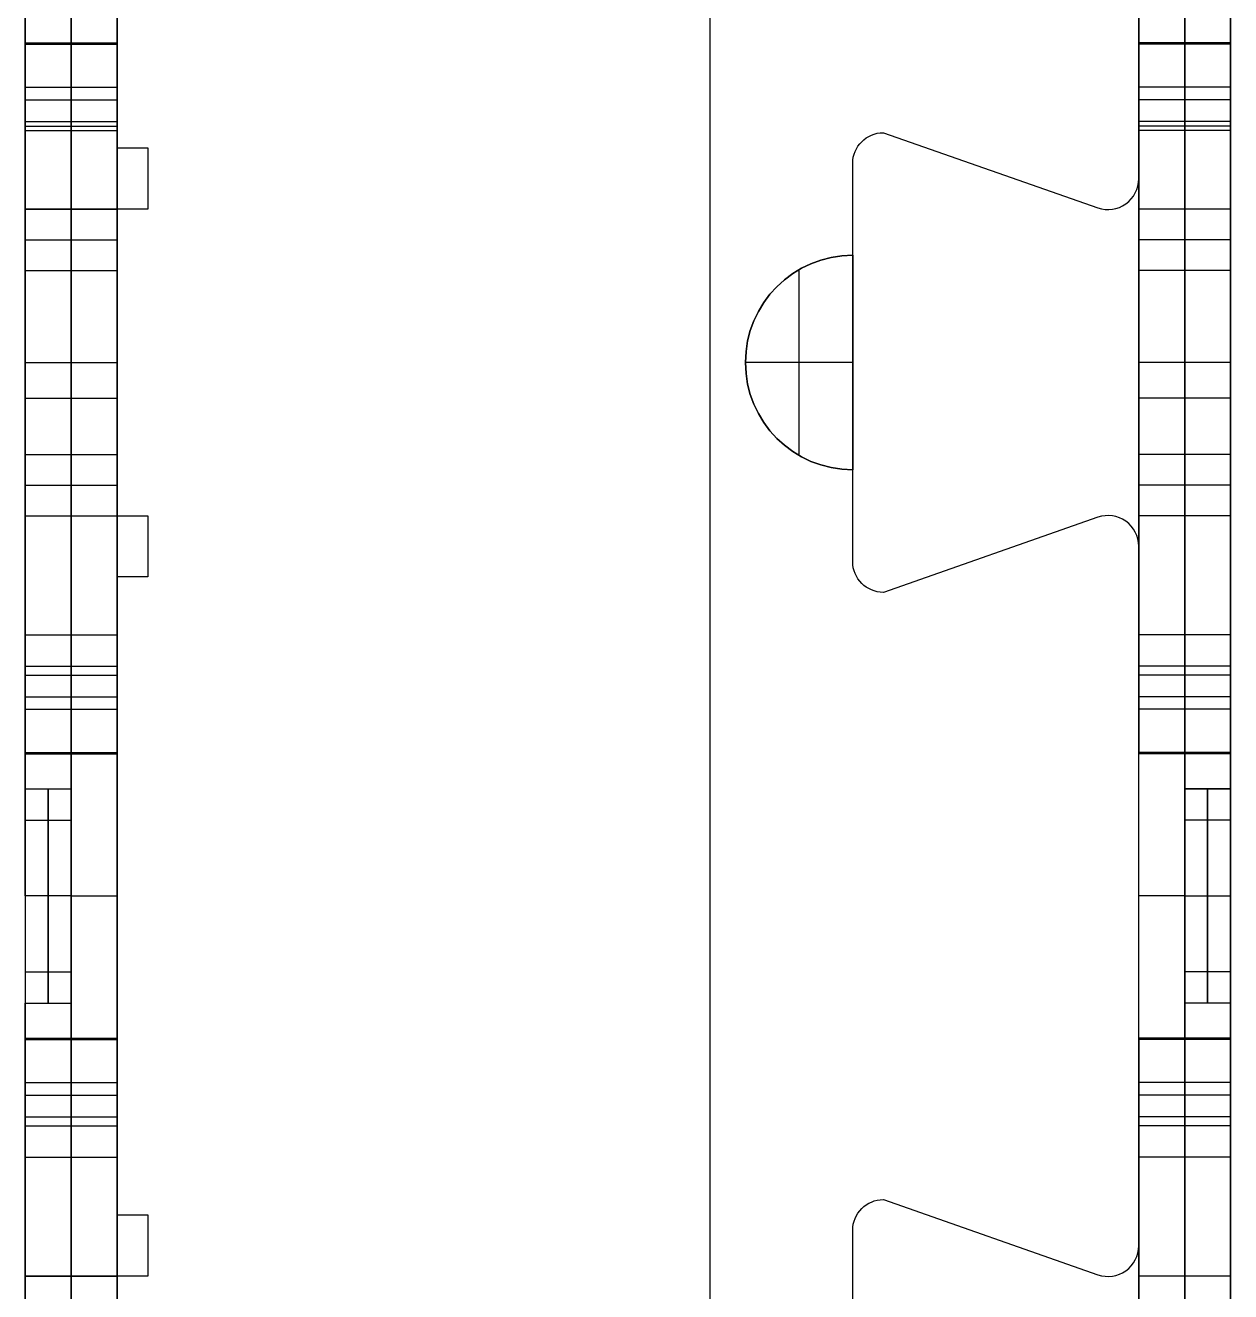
# Model space of a CAD drawing. Extents: x 6886 to 7154, y -44440 to -39703.
# Drawn here: x 6886.5 to 7122.5, y -43949 to -43701.1 of the extents above; entities that cross this region are included whole.
import ezdxf

# ---------------------------------------------------------------- set-up
doc = ezdxf.new("R2010")
doc.units = 0
doc.layers.add('ENDS', color=40, linetype='CONTINUOUS')

# ---------------------------------------------------------------- blocks, each defined once
blk = doc.blocks.new('SKYLARK200_END-S-1')
at = {"layer": 'ENDS'}
for p, q in [((-134, 867.99, 264), (-134, 18.01, 264)), ((-134, 867.99, 282), (-134, 18.01, 282)), ((-50, 286, 141), (-50, 868, 141)), ((-32, 286, 141), (-32, 868, 141)), ((-250, 850.01, 282), (-250, 714.46, 282)), ((-250, 850.01, 264), (-250, 714.46, 264)), ((-250, 850.01, 273), (-250, 714.46, 273)), ((-50, 708.41, 282), (-50, 850.01, 282)), ((-50, 708.41, 264), (-50, 850.01, 264)), ((-50, 708.41, 273), (-50, 850.01, 273)), ((-250, 812, 141), (-250, 24, 141)), ((-259, 801.9, 226), (-259, 723.9, 226)), ((-259, 723.9, 56), (-259, 801.9, 56)), ((-250, 801.9, 226), (-250, 723.9, 226)), ((-250, 723.9, 56), (-250, 801.9, 56)), ((-50, 723.9, 226), (-50, 801.9, 226)), ((-50, 801.9, 56), (-50, 723.9, 56)), ((-41, 801.9, 56), (-41, 723.9, 56)), ((-41, 723.9, 226), (-41, 801.9, 226)), ((-268, 791.02, 141), (-268, 24, 141)), ((-268, 723.9, 56), (-268, 741.9, 56)), ((-268, 741.9, 226), (-268, 723.9, 226)), ((-32, 723.9, 226), (-32, 741.9, 226)), ((-32, 741.9, 56), (-32, 723.9, 56)), ((-268, 735.05, 282), (-250, 735.05, 282)), ((-268, 735.05, 282), (-268, 702.45, 282)), ((-268, 595.85), (-268, 735.05)), ((-268, 735.05), (-250, 735.05)), ((-268, 734.99, 281.13), (-250, 734.99, 281.13)), ((-268, 734.99, 0.87), (-250, 734.99, 0.87)), ((-268, 717.9, 232), (-268, 734.8, 280.28)), ((-268, 734.8, 280.28), (-250, 734.8, 280.28)), ((-268, 734.8, 1.72), (-250, 734.8, 1.72)), ((-268, 734.8, 1.72), (-268, 717.9, 50)), ((-259, 735.05, 282), (-259, 702.45, 282)), ((-259, 595.85), (-259, 735.05)), ((-259, 717.9, 232), (-259, 734.8, 280.28)), ((-259, 734.8, 1.72), (-259, 717.9, 50)), ((-250, 735.05, 282), (-250, 702.45, 282)), ((-250, 595.85), (-250, 735.05)), ((-250, 717.9, 232), (-250, 734.8, 280.28)), ((-250, 734.8, 1.72), (-250, 717.9, 50)), ((-32, 735.05, 282), (-50, 735.05, 282)), ((-50, 702.45, 282), (-50, 735.05, 282)), ((-32, 735.05, 0), (-50, 735.05, 0)), ((-50, 735.05, 0), (-50, 595.85, 0)), ((-32, 734.99, 281.13), (-50, 734.99, 281.13)), ((-32, 734.99, 0.87), (-50, 734.99, 0.87)), ((-32, 734.8, 280.28), (-50, 734.8, 280.28)), ((-50, 734.8, 280.28), (-50, 717.9, 232)), ((-32, 734.8, 1.72), (-50, 734.8, 1.72)), ((-50, 717.9, 50), (-50, 734.8, 1.72)), ((-41, 702.45, 282), (-41, 735.05, 282)), ((-41, 735.05, 0), (-41, 595.85, 0)), ((-41, 734.8, 280.28), (-41, 717.9, 232)), ((-41, 717.9, 50), (-41, 734.8, 1.72)), ((-32, 702.45, 282), (-32, 735.05, 282)), ((-32, 735.05, 0), (-32, 595.85, 0)), ((-32, 734.8, 280.28), (-32, 717.9, 232)), ((-32, 717.9, 50), (-32, 734.8, 1.72)), ((-268, 726.35, 256.14), (-250, 726.35, 256.14)), ((-268, 726.35, 25.86), (-250, 726.35, 25.86)), ((-32, 726.35, 256.14), (-50, 726.35, 256.14)), ((-32, 726.35, 25.86), (-50, 726.35, 25.86)), ((-268, 723.9, 226), (-250, 723.9, 226)), ((-268, 723.9, 56), (-250, 723.9, 56)), ((-32, 723.9, 226), (-50, 723.9, 226)), ((-32, 723.9, 56), (-50, 723.9, 56)), ((-268, 719.66, 227.76), (-250, 719.66, 227.76)), ((-268, 719.66, 54.24), (-250, 719.66, 54.24)), ((-32, 719.66, 227.76), (-50, 719.66, 227.76)), ((-32, 719.66, 54.24), (-50, 719.66, 54.24)), ((-268, 718.75, 282), (-250, 718.75, 282)), ((-268, 717.9, 232), (-250, 717.9, 232)), ((-268, 717.9, 50), (-250, 717.9, 50)), ((-100, 717.45, 282), (-100, 717.45, 264)), ((-100, 717.45, 282), (-57.98, 702.74, 282)), ((-100, 717.45, 264), (-57.98, 702.74, 264)), ((-100, 717.45, 273), (-57.98, 702.74, 273)), ((-32, 718.75, 282), (-50, 718.75, 282)), ((-32, 717.9, 232), (-50, 717.9, 232)), ((-32, 717.9, 50), (-50, 717.9, 50)), ((-250, 714.46, 282), (-250, 714.46, 264)), ((-250, 714.46, 282), (-244, 714.46, 282)), ((-250, 714.46, 264), (-244, 714.46, 264)), ((-250, 714.46, 273), (-244, 714.46, 273)), ((-247, 714.46, 282), (-247, 714.46, 264)), ((-244, 714.46, 282), (-244, 714.46, 264)), ((-244, 714.46, 282), (-244, 702.46, 282)), ((-244, 714.46, 264), (-244, 702.46, 264)), ((-244, 714.46, 273), (-244, 702.46, 273)), ((-104.24, 715.69, 282), (-104.24, 715.69, 264)), ((-106, 711.45, 282), (-106, 711.45, 264)), ((-106, 633.45, 264), (-106, 711.45, 264)), ((-106, 693.45, 282), (-106, 711.45, 282)), ((-106, 693.45, 273), (-106, 711.45, 273)), ((-78.99, 710.1, 282), (-78.99, 710.1, 264)), ((-244, 708.46, 282), (-244, 708.46, 264)), ((-50, 708.41, 282), (-50, 708.41, 264)), ((-244, 702.46, 282), (-268, 702.46, 282)), ((-268, 702.46, 282), (-268, 702.46, 264)), ((-244, 702.46, 264), (-268, 702.46, 264)), ((-268, 702.46, 282), (-268, 642.46, 282)), ((-268, 702.46, 264), (-268, 642.46, 264)), ((-244, 702.46, 273), (-268, 702.46, 273)), ((-268, 702.46, 273), (-268, 642.46, 273)), ((-268, 702.45, 282), (-250, 702.45, 282)), ((-268, 702.45, 282), (-268, 702.45, 258)), ((-268, 702.45, 258), (-250, 702.45, 258)), ((-268, 702.45, 258), (-268, 690.45, 258)), ((-268, 702.45, 270), (-250, 702.45, 270)), ((-259, 702.45, 282), (-259, 702.45, 258)), ((-259, 702.45, 258), (-259, 690.45, 258)), ((-256, 702.46, 282), (-256, 702.46, 264)), ((-250, 702.45, 282), (-250, 702.45, 258)), ((-250, 702.45, 258), (-250, 690.45, 258)), ((-244, 702.46, 282), (-244, 702.46, 264)), ((-57.98, 702.74, 282), (-57.98, 702.74, 264)), ((-52.53, 703.51, 282), (-52.53, 703.51, 264)), ((-32, 702.45, 258), (-50, 702.45, 258)), ((-50, 690.45, 258), (-50, 702.45, 258)), ((-32, 702.45, 282), (-50, 702.45, 282)), ((-50, 702.45, 258), (-50, 702.45, 282)), ((-32, 702.45, 270), (-50, 702.45, 270)), ((-41, 690.45, 258), (-41, 702.45, 258)), ((-41, 702.45, 258), (-41, 702.45, 282)), ((-32, 690.45, 258), (-32, 702.45, 258)), ((-32, 702.45, 258), (-32, 702.45, 282)), ((-268, 696.45, 258), (-250, 696.45, 258)), ((-32, 696.45, 258), (-50, 696.45, 258)), ((-106, 693.45, 273), (-106, 693.45, 282)), ((-106, 693.45, 273), (-106, 651.45, 273)), ((-268, 690.45, 258), (-250, 690.45, 258)), ((-268, 690.45, 258), (-268, 690.45, 264)), ((-268, 690.45, 264), (-250, 690.45, 264)), ((-268, 690.45, 264), (-268, 654.45, 264)), ((-268, 690.45, 261), (-250, 690.45, 261)), ((-259, 690.45, 258), (-259, 690.45, 264)), ((-259, 690.45, 264), (-259, 654.45, 264)), ((-250, 690.45, 258), (-250, 690.45, 264)), ((-250, 690.45, 264), (-250, 654.45, 264)), ((-116.5, 654.26, 273), (-116.5, 690.64, 273)), ((-32, 690.45, 264), (-50, 690.45, 264)), ((-50, 654.45, 264), (-50, 690.45, 264)), ((-32, 690.45, 258), (-50, 690.45, 258)), ((-50, 690.45, 264), (-50, 690.45, 258)), ((-32, 690.45, 261), (-50, 690.45, 261)), ((-41, 654.45, 264), (-41, 690.45, 264)), ((-41, 690.45, 264), (-41, 690.45, 258)), ((-32, 654.45, 264), (-32, 690.45, 264)), ((-32, 690.45, 264), (-32, 690.45, 258)), ((-268, 672.46, 282), (-268, 672.46, 264)), ((-268, 672.45, 264), (-250, 672.45, 264)), ((-127, 672.45, 282), (-127, 672.45, 273)), ((-106, 672.45, 273), (-127, 672.45, 273)), ((-106, 672.45, 273), (-106, 672.45, 264)), ((-32, 672.45, 264), (-50, 672.45, 264)), ((-268, 665.45), (-250, 665.45)), ((-32, 665.45, 0), (-50, 665.45, 0)), ((-268, 654.45, 264), (-250, 654.45, 264)), ((-268, 654.45, 264), (-268, 654.45, 258)), ((-268, 654.45, 258), (-250, 654.45, 258)), ((-268, 654.45, 258), (-268, 642.45, 258)), ((-268, 654.45, 261), (-250, 654.45, 261)), ((-259, 654.45, 264), (-259, 654.45, 258)), ((-259, 654.45, 258), (-259, 642.45, 258)), ((-250, 654.45, 264), (-250, 654.45, 258)), ((-250, 654.45, 258), (-250, 642.45, 258)), ((-32, 654.45, 258), (-50, 654.45, 258)), ((-50, 642.45, 258), (-50, 654.45, 258)), ((-32, 654.45, 264), (-50, 654.45, 264)), ((-50, 654.45, 258), (-50, 654.45, 264)), ((-32, 654.45, 261), (-50, 654.45, 261)), ((-41, 642.45, 258), (-41, 654.45, 258)), ((-41, 654.45, 258), (-41, 654.45, 264)), ((-32, 642.45, 258), (-32, 654.45, 258)), ((-32, 654.45, 258), (-32, 654.45, 264)), ((-106, 633.45, 282), (-106, 651.45, 282)), ((-106, 651.45, 282), (-106, 651.45, 273)), ((-106, 633.45, 273), (-106, 651.45, 273)), ((-268, 648.45, 258), (-250, 648.45, 258)), ((-32, 648.45, 258), (-50, 648.45, 258)), ((-268, 642.46, 282), (-268, 642.46, 264)), ((-268, 642.46, 282), (-244, 642.46, 282)), ((-268, 642.46, 264), (-244, 642.46, 264)), ((-268, 642.46, 273), (-244, 642.46, 273)), ((-268, 642.45, 258), (-250, 642.45, 258)), ((-268, 642.45, 258), (-268, 642.45, 282)), ((-268, 642.45, 282), (-250, 642.45, 282)), ((-268, 642.45, 282), (-268, 595.85, 282)), ((-268, 642.45, 270), (-250, 642.45, 270)), ((-259, 642.45, 258), (-259, 642.45, 282)), ((-259, 642.45, 282), (-259, 595.85, 282)), ((-256, 642.46, 282), (-256, 642.46, 264)), ((-250, 642.45, 258), (-250, 642.45, 282)), ((-250, 642.45, 282), (-250, 595.85, 282)), ((-244, 642.46, 282), (-244, 642.46, 264)), ((-244, 642.46, 282), (-244, 630.46, 282)), ((-244, 642.46, 264), (-244, 630.46, 264)), ((-244, 642.46, 273), (-244, 630.46, 273)), ((-32, 642.45, 282), (-50, 642.45, 282)), ((-50, 595.85, 282), (-50, 642.45, 282)), ((-32, 642.45, 258), (-50, 642.45, 258)), ((-50, 642.45, 282), (-50, 642.45, 258)), ((-32, 642.45, 270), (-50, 642.45, 270)), ((-41, 595.85, 282), (-41, 642.45, 282)), ((-41, 642.45, 282), (-41, 642.45, 258)), ((-32, 595.85, 282), (-32, 642.45, 282)), ((-32, 642.45, 282), (-32, 642.45, 258)), ((-57.98, 642.16, 282), (-100, 627.45, 282)), ((-57.98, 642.16, 264), (-100, 627.45, 264)), ((-57.98, 642.16, 273), (-100, 627.45, 273)), ((-57.98, 642.16, 282), (-57.98, 642.16, 264)), ((-52.53, 641.39, 282), (-52.53, 641.39, 264)), ((-244, 636.46, 282), (-244, 636.46, 264)), ((-78.99, 634.8, 282), (-78.99, 634.8, 264)), ((-50, 499.51, 282), (-50, 636.49, 282)), ((-50, 636.49, 282), (-50, 636.49, 264)), ((-50, 499.51, 264), (-50, 636.49, 264)), ((-50, 499.51, 273), (-50, 636.49, 273)), ((-106, 633.45, 282), (-106, 633.45, 264)), ((-244, 630.46, 282), (-250, 630.46, 282)), ((-250, 630.46, 282), (-250, 630.46, 264)), ((-244, 630.46, 264), (-250, 630.46, 264)), ((-250, 630.46, 282), (-250, 505.56, 282)), ((-250, 630.46, 264), (-250, 505.56, 264)), ((-244, 630.46, 273), (-250, 630.46, 273)), ((-250, 630.46, 273), (-250, 505.56, 273)), ((-247, 630.46, 282), (-247, 630.46, 264)), ((-244, 630.46, 282), (-244, 630.46, 264)), ((-104.24, 629.21, 282), (-104.24, 629.21, 264)), ((-100, 627.45, 282), (-100, 627.45, 264)), ((-268, 619.15, 282), (-250, 619.15, 282)), ((-32, 619.15, 282), (-50, 619.15, 282)), ((-268, 596.1, 280.28), (-268, 613, 232)), ((-268, 613, 232), (-250, 613, 232)), ((-268, 613, 50), (-250, 613, 50)), ((-268, 613, 50), (-268, 596.1, 1.72)), ((-259, 596.1, 280.28), (-259, 613, 232)), ((-259, 613, 50), (-259, 596.1, 1.72)), ((-250, 596.1, 280.28), (-250, 613, 232)), ((-250, 613, 50), (-250, 596.1, 1.72)), ((-32, 613, 232), (-50, 613, 232)), ((-50, 613, 232), (-50, 596.1, 280.28)), ((-32, 613, 50), (-50, 613, 50)), ((-50, 596.1, 1.72), (-50, 613, 50)), ((-41, 613, 232), (-41, 596.1, 280.28)), ((-41, 596.1, 1.72), (-41, 613, 50)), ((-32, 613, 232), (-32, 596.1, 280.28)), ((-32, 596.1, 1.72), (-32, 613, 50)), ((-268, 611.24, 227.76), (-250, 611.24, 227.76)), ((-268, 611.24, 54.24), (-250, 611.24, 54.24)), ((-32, 611.24, 227.76), (-50, 611.24, 227.76)), ((-32, 611.24, 54.24), (-50, 611.24, 54.24)), ((-268, 607, 226), (-250, 607, 226)), ((-268, 607, 226), (-268, 589, 226)), ((-268, 607, 56), (-250, 607, 56)), ((-268, 589, 56), (-268, 607, 56)), ((-259, 529, 56), (-259, 607, 56)), ((-259, 607, 226), (-259, 529, 226)), ((-250, 529, 56), (-250, 607, 56)), ((-250, 607, 226), (-250, 529, 226)), ((-32, 607, 226), (-50, 607, 226)), ((-32, 607, 56), (-50, 607, 56)), ((-50, 529, 226), (-50, 607, 226)), ((-50, 529, 56), (-50, 607, 56)), ((-41, 586.65, 226), (-41, 607, 226)), ((-41, 607, 56), (-41, 586.48, 56)), ((-32, 607, 56), (-32, 589, 56)), ((-32, 589, 226), (-32, 607, 226)), ((-268, 604.55, 256.14), (-250, 604.55, 256.14)), ((-268, 604.55, 25.86), (-250, 604.55, 25.86)), ((-32, 604.55, 256.14), (-50, 604.55, 256.14)), ((-32, 604.55, 25.86), (-50, 604.55, 25.86)), ((-268, 596.1, 280.28), (-250, 596.1, 280.28)), ((-268, 596.1, 1.72), (-250, 596.1, 1.72)), ((-268, 595.91, 281.13), (-250, 595.91, 281.13)), ((-268, 595.91, 0.87), (-250, 595.91, 0.87)), ((-268, 595.85, 282), (-250, 595.85, 282)), ((-268, 595.85), (-250, 595.85)), ((-32, 596.1, 280.28), (-50, 596.1, 280.28)), ((-32, 596.1, 1.72), (-50, 596.1, 1.72)), ((-32, 595.91, 281.13), (-50, 595.91, 281.13)), ((-32, 595.91, 0.87), (-50, 595.91, 0.87)), ((-32, 595.85, 282), (-50, 595.85, 282)), ((-32, 595.85, 0), (-50, 595.85, 0)), ((-268, 589, 56), (-259, 589, 56)), ((-268, 589, 226), (-259, 589, 226)), ((-259, 589, 56), (-259, 547, 56)), ((-259, 547, 226), (-259, 589, 226)), ((-32, 589, 226), (-41, 589, 226)), ((-41, 589, 56), (-32, 589, 56)), ((-41, 547, 226), (-41, 589, 226)), ((-41, 547, 56), (-41, 589, 56)), ((-259, 586.19, 66.5), (-259, 549.81, 66.5)), ((-259, 586.19, 215.5), (-259, 549.81, 215.5)), ((-41, 586.19, 215.5), (-41, 549.81, 215.5)), ((-41, 549.81, 66.5), (-41, 586.19, 66.5)), ((-268, 582.85, 70.85), (-259, 582.85, 70.85)), ((-268, 582.85, 211.15), (-259, 582.85, 211.15)), ((-32, 582.85, 211.15), (-41, 582.85, 211.15)), ((-32, 582.85, 70.85), (-41, 582.85, 70.85)), ((-32, 574, 205.88), (-32, 574, 76.12)), ((-259, 568, 77), (-268, 568, 77)), ((-259, 568, 205), (-268, 568, 205)), ((-259, 568, 56), (-259, 568, 77)), ((-259, 568, 56), (-250, 568, 56)), ((-259, 568, 226), (-259, 568, 205)), ((-259, 568, 226), (-250, 568, 226)), ((-250, 568.01, 282), (-250, 568.01, 264)), ((-50, 568, 282), (-50, 568, 264)), ((-41, 568, 226), (-50, 568, 226)), ((-41, 568, 56), (-50, 568, 56)), ((-41, 568, 77), (-32, 568, 77)), ((-41, 568, 205), (-32, 568, 205)), ((-41, 568, 226), (-41, 568, 205)), ((-41, 568, 77), (-41, 568, 56)), ((-50, 558.1, 226), (-50, 558.1, 56)), ((-268, 553.15, 211.15), (-259, 553.15, 211.15)), ((-268, 553.15, 70.85), (-259, 553.15, 70.85)), ((-32, 553.15, 211.15), (-41, 553.15, 211.15)), ((-32, 553.15, 70.85), (-41, 553.15, 70.85)), ((-268, 529, 56), (-268, 547, 56)), ((-268, 547, 226), (-259, 547, 226)), ((-268, 547, 226), (-268, 529, 226)), ((-268, 547, 56), (-259, 547, 56)), ((-32, 547, 226), (-41, 547, 226)), ((-32, 547, 56), (-41, 547, 56)), ((-41, 529, 226), (-41, 547, 226)), ((-41, 547, 56), (-41, 529, 56)), ((-32, 529, 56), (-32, 547, 56)), ((-32, 547, 226), (-32, 529, 226)), ((-268, 400.95), (-268, 540.15)), ((-268, 540.15), (-250, 540.15)), ((-268, 540.15, 282), (-250, 540.15, 282)), ((-268, 540.15, 282), (-268, 493.55, 282)), ((-268, 540.09, 0.87), (-250, 540.09, 0.87)), ((-268, 540.09, 281.13), (-250, 540.09, 281.13)), ((-268, 539.9, 1.72), (-250, 539.9, 1.72)), ((-268, 539.9, 1.72), (-268, 523, 50)), ((-268, 523, 232), (-268, 539.9, 280.28)), ((-268, 539.9, 280.28), (-250, 539.9, 280.28)), ((-259, 400.95), (-259, 540.15)), ((-259, 540.15, 282), (-259, 493.55, 282)), ((-259, 539.9, 1.72), (-259, 523, 50)), ((-259, 523, 232), (-259, 539.9, 280.28)), ((-250, 400.95), (-250, 540.15)), ((-250, 540.15, 282), (-250, 493.55, 282)), ((-250, 539.9, 1.72), (-250, 523, 50)), ((-250, 523, 232), (-250, 539.9, 280.28)), ((-32, 540.15, 0), (-50, 540.15, 0)), ((-50, 400.95, 0), (-50, 540.15, 0)), ((-32, 540.15, 282), (-50, 540.15, 282)), ((-50, 540.15, 282), (-50, 493.55, 282)), ((-32, 540.09, 0.87), (-50, 540.09, 0.87)), ((-32, 540.09, 281.13), (-50, 540.09, 281.13)), ((-32, 539.9, 1.72), (-50, 539.9, 1.72)), ((-50, 539.9, 1.72), (-50, 523, 50)), ((-32, 539.9, 280.28), (-50, 539.9, 280.28)), ((-50, 523, 232), (-50, 539.9, 280.28)), ((-41, 400.95, 0), (-41, 540.15, 0)), ((-41, 540.15, 282), (-41, 493.55, 282)), ((-41, 539.9, 1.72), (-41, 523, 50)), ((-41, 523, 232), (-41, 539.9, 280.28)), ((-32, 400.95, 0), (-32, 540.15, 0)), ((-32, 540.15, 282), (-32, 493.55, 282)), ((-32, 539.9, 1.72), (-32, 523, 50)), ((-32, 523, 232), (-32, 539.9, 280.28)), ((-268, 531.45, 25.86), (-250, 531.45, 25.86)), ((-268, 531.45, 256.14), (-250, 531.45, 256.14)), ((-32, 531.45, 25.86), (-50, 531.45, 25.86)), ((-32, 531.45, 256.14), (-50, 531.45, 256.14)), ((-268, 529, 56), (-250, 529, 56)), ((-268, 529, 226), (-250, 529, 226)), ((-32, 529, 56), (-50, 529, 56)), ((-32, 529, 226), (-50, 529, 226)), ((-268, 524.76, 54.24), (-250, 524.76, 54.24)), ((-268, 524.76, 227.76), (-250, 524.76, 227.76)), ((-32, 524.76, 54.24), (-50, 524.76, 54.24)), ((-32, 524.76, 227.76), (-50, 524.76, 227.76)), ((-268, 523, 50), (-250, 523, 50)), ((-268, 523, 232), (-250, 523, 232)), ((-32, 523, 50), (-50, 523, 50)), ((-32, 523, 232), (-50, 523, 232)), ((-268, 516.85, 282), (-250, 516.85, 282)), ((-32, 516.85, 282), (-50, 516.85, 282)), ((-100, 508.55, 282), (-100, 508.55, 264)), ((-100, 508.55, 282), (-57.98, 493.84, 282)), ((-100, 508.55, 264), (-57.98, 493.84, 264)), ((-100, 508.55, 273), (-57.98, 493.84, 273)), ((-104.24, 506.79, 282), (-104.24, 506.79, 264)), ((-250, 505.56, 282), (-250, 505.56, 264)), ((-250, 505.56, 282), (-244, 505.56, 282)), ((-250, 505.56, 264), (-244, 505.56, 264)), ((-250, 505.56, 273), (-244, 505.56, 273)), ((-247, 505.56, 282), (-247, 505.56, 264)), ((-244, 505.56, 282), (-244, 505.56, 264)), ((-244, 505.56, 282), (-244, 493.56, 282)), ((-244, 505.56, 264), (-244, 493.56, 264)), ((-244, 505.56, 273), (-244, 493.56, 273)), ((-106, 502.55, 282), (-106, 502.55, 264)), ((-106, 424.55, 264), (-106, 502.55, 264)), ((-106, 484.55, 282), (-106, 502.55, 282)), ((-106, 484.55, 273), (-106, 502.55, 273)), ((-78.99, 501.2, 282), (-78.99, 501.2, 264)), ((-244, 499.56, 282), (-244, 499.56, 264)), ((-50, 499.51, 282), (-50, 499.51, 264)), ((-244, 493.56, 282), (-268, 493.56, 282)), ((-268, 493.56, 282), (-268, 493.56, 264)), ((-244, 493.56, 264), (-268, 493.56, 264)), ((-268, 493.56, 282), (-268, 433.56, 282)), ((-268, 493.56, 264), (-268, 433.56, 264)), ((-244, 493.56, 273), (-268, 493.56, 273)), ((-268, 493.56, 273), (-268, 433.56, 273)), ((-268, 493.55, 282), (-250, 493.55, 282)), ((-268, 493.55, 282), (-268, 493.55, 258)), ((-268, 493.55, 258), (-250, 493.55, 258)), ((-268, 493.55, 258), (-268, 481.55, 258)), ((-268, 493.55, 270), (-250, 493.55, 270)), ((-259, 493.55, 282), (-259, 493.55, 258)), ((-259, 493.55, 258), (-259, 481.55, 258)), ((-256, 493.56, 282), (-256, 493.56, 264)), ((-250, 493.55, 282), (-250, 493.55, 258)), ((-250, 493.55, 258), (-250, 481.55, 258)), ((-244, 493.56, 282), (-244, 493.56, 264)), ((-57.98, 493.84, 282), (-57.98, 493.84, 264)), ((-52.53, 494.61, 282), (-52.53, 494.61, 264)), ((-32, 493.55, 282), (-50, 493.55, 282)), ((-32, 493.55, 258), (-50, 493.55, 258)), ((-50, 493.55, 282), (-50, 493.55, 258)), ((-50, 493.55, 258), (-50, 481.55, 258)), ((-32, 493.55, 270), (-50, 493.55, 270)), ((-41, 493.55, 282), (-41, 493.55, 258)), ((-41, 493.55, 258), (-41, 481.55, 258)), ((-32, 493.55, 282), (-32, 493.55, 258)), ((-32, 493.55, 258), (-32, 481.55, 258))]:
    blk.add_line(p, q, dxfattribs=at)
at = {"layer": 'ENDS', "extrusion": (1, 0, 0)}
for centre, radius, start, end in [((729.05, 282, -268), 6, 343.3771, 360), ((729.05, 0, -268), 6, 0, 16.6229), ((729.05, 282, -259), 6, 343.3771, 360), ((729.05, 0, -259), 6, 0, 16.6229), ((729.05, 282, -250), 6, 343.3771, 360), ((729.05, 0, -250), 6, 0, 16.6229), ((723.9, 232, -50), 6, 180, 270), ((723.9, 50, -50), 6, 90, 180), ((723.9, 232, -41), 6, 180, 270), ((723.9, 50, -41), 6, 90, 180), ((723.9, 232, -32), 6, 180, 270), ((723.9, 50, -32), 6, 90, 180), ((607, 232, -50), 6, 270, 360), ((607, 50, -50), 6, 0, 90), ((607, 232, -41), 6, 270, 360), ((607, 50, -41), 6, 0, 90), ((607, 232, -32), 6, 270, 360), ((607, 50, -32), 6, 0, 90), ((601.85, 282, -268), 6, 180, 196.6229), ((601.85, 0, -268), 6, 163.3771, 180), ((601.85, 282, -259), 6, 180, 196.6229), ((601.85, 0, -259), 6, 163.3771, 180), ((601.85, 282, -250), 6, 180, 196.6229), ((601.85, 0, -250), 6, 163.3771, 180), ((568, 226, -268), 21, 270, 0), ((568, 56, -263.5), 21, 0, 90), ((568, 226, -263.5), 21, 270, 0), ((568, 226, -41), 21, 270, 0), ((568, 56, -41), 21, 0, 90), ((568, 226, -32), 21, 270, 360), ((568, 56, -32), 21, 360, 90), ((568, 56, -268), 21, 90, 180), ((568, 226, -263.5), 21, 180, 270), ((568, 56, -263.5), 21, 90, 180), ((568, 226, -36.5), 21, 180, 270), ((568, 56, -36.5), 21, 90, 180), ((534.15, 0, -268), 6, 360, 16.6229), ((534.15, 282, -268), 6, 343.3771, 0), ((534.15, 0, -259), 6, 360, 16.6229), ((534.15, 282, -259), 6, 343.3771, 0), ((534.15, 0, -250), 6, 360, 16.6229), ((534.15, 282, -250), 6, 343.3771, 0), ((534.15, 0, -50), 6, 0, 16.6229), ((534.15, 282, -50), 6, 343.3771, 0), ((534.15, 0, -41), 6, 0, 16.6229), ((534.15, 282, -41), 6, 343.3771, 0), ((534.15, 0, -32), 6, 0, 16.6229), ((534.15, 282, -32), 6, 343.3771, 0)]:
    blk.add_arc(centre, radius, start, end, dxfattribs=at)
at = {"layer": 'ENDS', "extrusion": (-1, 0, 0)}
for centre, radius, start, end in [((-729.05, 282, 50), 6, 180, 196.6229), ((-729.05, 0, 50), 6, 163.3771, 180), ((-729.05, 282, 41), 6, 180, 196.6229), ((-729.05, 0, 41), 6, 163.3771, 180), ((-729.05, 282, 32), 6, 180, 196.6229), ((-729.05, 0, 32), 6, 163.3771, 180), ((-723.9, 232, 268), 6, 270, 360), ((-723.9, 50, 268), 6, 0, 90), ((-723.9, 232, 259), 6, 270, 360), ((-723.9, 50, 259), 6, 0, 90), ((-723.9, 232, 250), 6, 270, 360), ((-723.9, 50, 250), 6, 0, 90), ((-607, 232, 268), 6, 180, 270), ((-607, 50, 268), 6, 90, 180), ((-607, 232, 259), 6, 180, 270), ((-607, 50, 259), 6, 90, 180), ((-607, 232, 250), 6, 180, 270), ((-607, 50, 250), 6, 90, 180), ((-601.85, 282, 50), 6, 343.3771, 0), ((-601.85, 0, 50), 6, 360, 16.6229), ((-601.85, 282, 41), 6, 343.3771, 0), ((-601.85, 0, 41), 6, 360, 16.6229), ((-601.85, 282, 32), 6, 343.3771, 0), ((-601.85, 0, 32), 6, 360, 16.6229), ((-568, 56, 268), 21, 90, 180), ((-568, 56, 259), 21, 90, 180), ((-568, 226, 259), 21, 180, 270), ((-568, 226, 36.5), 21, 180, 270), ((-568, 56, 36.5), 21, 90, 180), ((-568, 226, 268), 21, 270, 0), ((-568, 226, 259), 21, 270, 360), ((-568, 56, 259), 21, 0, 90), ((-568, 226, 41), 21, 270, 0), ((-568, 56, 41), 21, 0, 90), ((-568, 226, 32), 21, 270, 0), ((-568, 56, 32), 21, 0, 90), ((-529, 50, 268), 6, 360, 90), ((-529, 232, 268), 6, 270, 360), ((-529, 50, 259), 6, 360, 90), ((-529, 232, 259), 6, 270, 360), ((-529, 50, 250), 6, 360, 90), ((-529, 232, 250), 6, 270, 360), ((-529, 50, 50), 6, 360, 90), ((-529, 232, 50), 6, 270, 0), ((-529, 50, 41), 6, 360, 90), ((-529, 232, 41), 6, 270, 0), ((-529, 50, 32), 6, 360, 90), ((-529, 232, 32), 6, 270, 0)]:
    blk.add_arc(centre, radius, start, end, dxfattribs=at)
at = {"layer": 'ENDS', "extrusion": (0, 0, -1)}
for centre, radius, start, end in [((100, 711.45, -282), 6, 360, 90), ((100, 711.45, -264), 6, 360, 90), ((100, 711.45, -273), 6, 360, 90), ((106, 672.45, -273), 21, 270, 90), ((100, 633.45, -282), 6, 270, 0), ((100, 633.45, -264), 6, 270, 0), ((100, 633.45, -273), 6, 270, 0), ((100, 502.55, -282), 6, 360, 90), ((100, 502.55, -264), 6, 360, 90), ((100, 502.55, -273), 6, 360, 90)]:
    blk.add_arc(centre, radius, start, end, dxfattribs=at)
at = {"layer": 'ENDS'}
for centre, radius, start, end in [((-56, 708.41, 282), 6, 250.71, 0), ((-56, 708.41, 264), 6, 250.71, 0), ((-56, 708.41, 273), 6, 250.71, 0), ((-106, 672.45, 282), 21, 90, 270), ((-106, 672.45, 277.5), 21, 90, 270), ((-56, 636.49, 282), 6, 360, 109.29), ((-56, 636.49, 264), 6, 360, 109.29), ((-56, 636.49, 273), 6, 360, 109.29), ((-56, 499.51, 282), 6, 250.71, 0), ((-56, 499.51, 264), 6, 250.71, 0), ((-56, 499.51, 273), 6, 250.71, 0)]:
    blk.add_arc(centre, radius, start, end, dxfattribs=at)

msp = doc.modelspace()

# ---------------------------------------------------------------- block references
at = {"layer": 'ENDS'}
msp.add_blockref('SKYLARK200_END-S-1', (7154.49, -44439.53, 18), dxfattribs=at)

doc.saveas('drawing.dxf')
